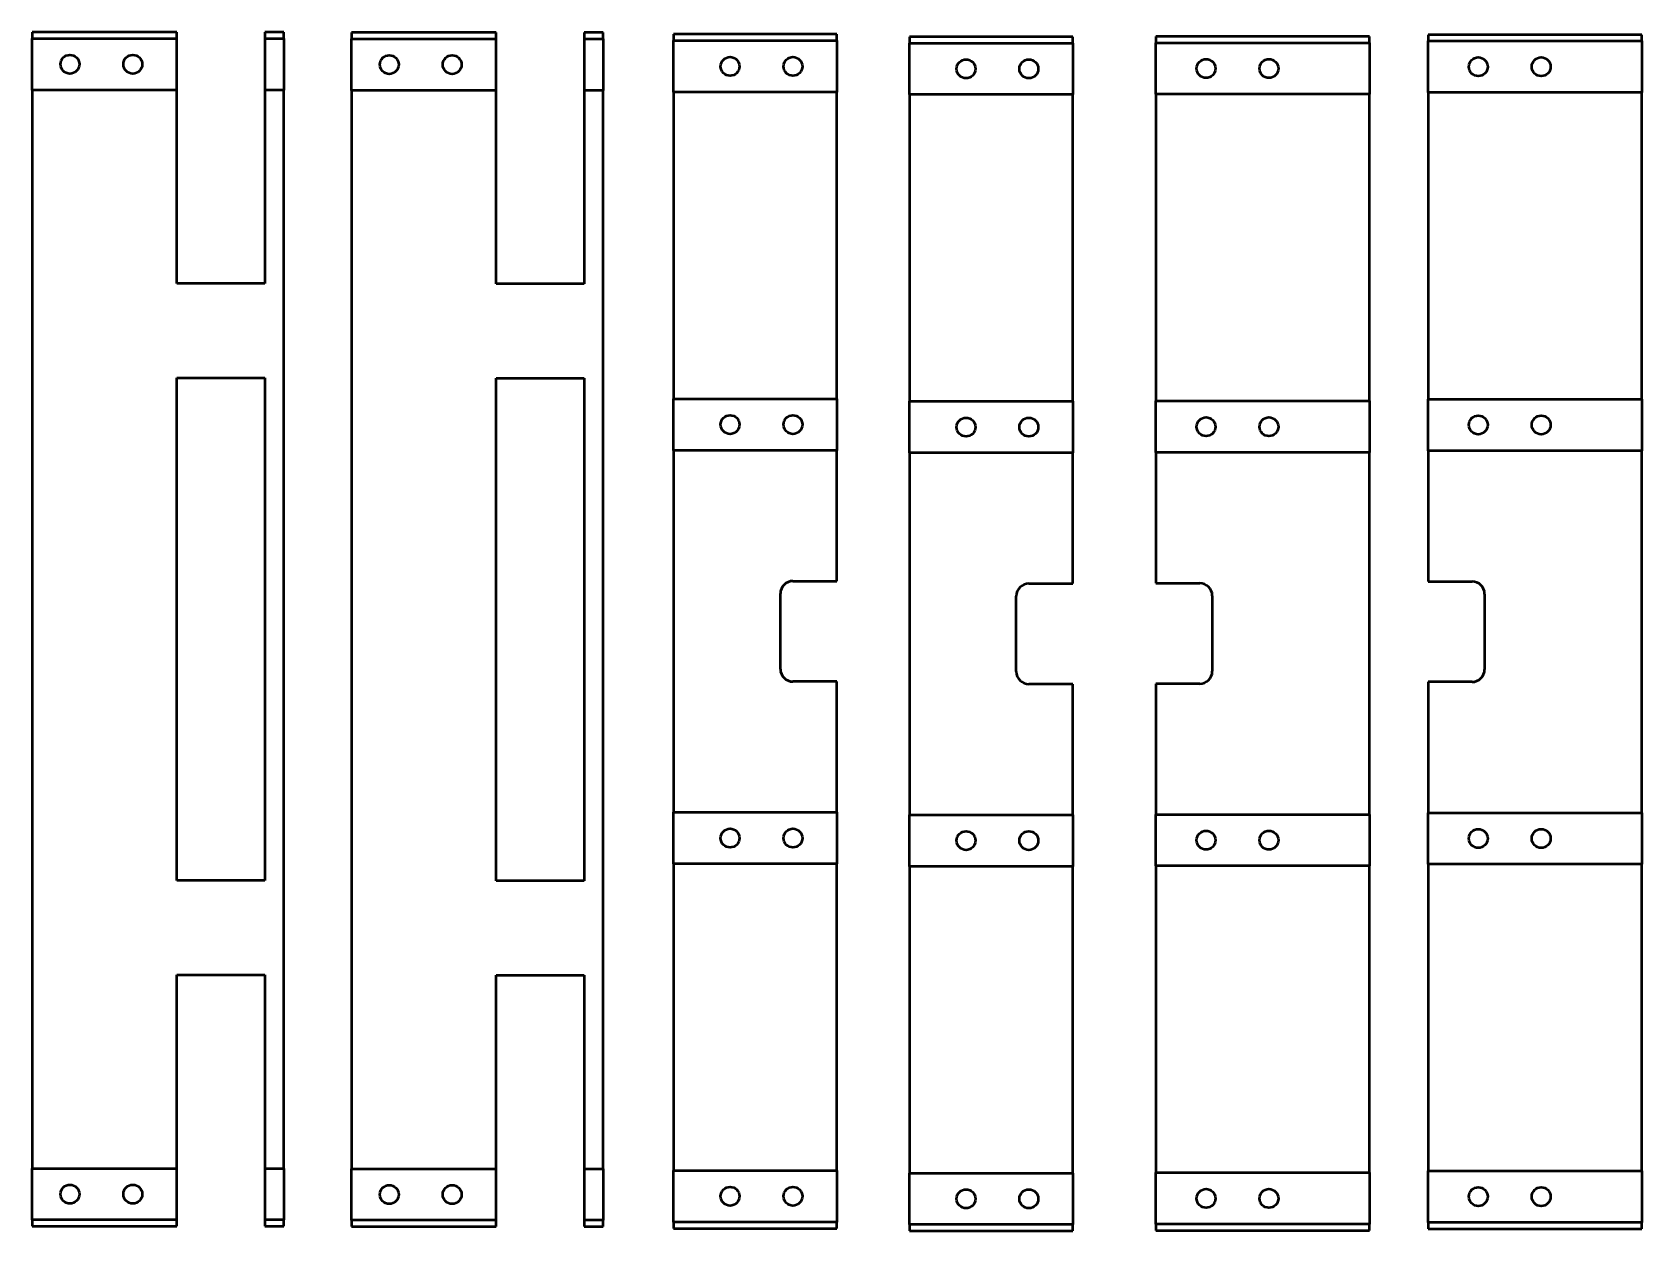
# Model space of a CAD drawing. Header units: millimetres. Extents: x 44 to 300, y 48 to 239.
import ezdxf

# ---------------------------------------------------------------- set-up
doc = ezdxf.new("R2010")
doc.units = ezdxf.units.MM
doc.layers.add('외형선(ISO)', color=7, linetype='Continuous', lineweight=50)

msp = doc.modelspace()

# ---------------------------------------------------------------- linework, layer by layer
at = {"layer": '외형선(ISO)'}
for p, q in [((66.6, 238.73), (43.6, 238.73)), ((43.6, 238.73), (43.6, 237.73)), ((66.6, 237.73), (66.6, 238.73)), ((83.6, 238.73), (80.6, 238.73)), ((80.6, 238.73), (80.6, 237.73)), ((83.6, 237.73), (83.6, 238.73)), ((117.39, 238.67), (94.39, 238.67)), ((94.39, 238.67), (94.39, 237.67)), ((117.39, 237.67), (117.39, 238.67)), ((134.39, 238.67), (131.39, 238.67)), ((131.39, 238.67), (131.39, 237.67)), ((134.39, 237.67), (134.39, 238.67)), ((171.59, 238.39), (145.59, 238.39)), ((145.59, 238.39), (145.59, 237.39)), ((171.59, 237.39), (171.59, 238.39)), ((299.58, 238.33), (265.58, 238.33)), ((265.58, 238.33), (265.58, 237.33)), ((299.58, 237.33), (299.58, 238.33)), ((43.6, 237.73), (66.6, 237.73)), ((43.6, 229.53), (43.6, 237.73)), ((66.6, 229.53), (66.6, 237.73)), ((80.6, 237.73), (83.6, 237.73)), ((80.6, 237.73), (80.6, 229.53)), ((83.6, 237.73), (83.6, 229.53)), ((94.39, 237.67), (117.39, 237.67)), ((94.39, 229.47), (94.39, 237.67)), ((117.39, 229.47), (117.39, 237.67)), ((131.39, 237.67), (134.39, 237.67)), ((131.39, 237.67), (131.39, 229.47)), ((134.39, 237.67), (134.39, 229.47)), ((145.59, 237.39), (171.59, 237.39)), ((145.59, 229.19), (145.59, 237.39)), ((171.59, 237.39), (171.59, 229.19)), ((209.11, 237.99), (183.11, 237.99)), ((183.11, 237.99), (183.11, 236.99)), ((183.11, 236.99), (209.11, 236.99)), ((183.11, 228.79), (183.11, 236.99)), ((209.11, 236.99), (209.11, 237.99)), ((209.11, 236.99), (209.11, 228.79)), ((256.28, 238.05), (222.28, 238.05)), ((222.28, 238.05), (222.28, 237.05)), ((222.28, 237.05), (256.28, 237.05)), ((222.28, 228.85), (222.28, 237.05)), ((256.28, 237.05), (256.28, 238.05)), ((256.28, 237.05), (256.28, 228.85)), ((265.58, 237.33), (299.58, 237.33)), ((265.58, 229.13), (265.58, 237.33)), ((299.58, 237.33), (299.58, 229.13)), ((43.6, 229.53), (43.6, 57.93)), ((66.6, 229.53), (43.6, 229.53)), ((66.6, 198.73), (66.6, 229.53)), ((83.6, 229.53), (80.6, 229.53)), ((80.6, 229.53), (80.6, 198.73)), ((83.6, 57.93), (83.6, 229.53)), ((94.39, 229.47), (94.39, 57.87)), ((117.39, 229.47), (94.39, 229.47)), ((117.39, 198.67), (117.39, 229.47)), ((134.39, 229.47), (131.39, 229.47)), ((131.39, 229.47), (131.39, 198.67)), ((134.39, 57.87), (134.39, 229.47)), ((145.59, 229.19), (145.59, 180.39)), ((171.59, 229.19), (145.59, 229.19)), ((171.59, 180.39), (171.59, 229.19)), ((183.11, 228.79), (183.11, 179.99)), ((209.11, 228.79), (183.11, 228.79)), ((209.11, 179.99), (209.11, 228.79)), ((222.28, 228.85), (222.28, 180.05)), ((256.28, 228.85), (222.28, 228.85)), ((256.28, 180.05), (256.28, 228.85)), ((265.58, 229.13), (265.58, 180.33)), ((299.58, 229.13), (265.58, 229.13)), ((299.58, 180.33), (299.58, 229.13)), ((80.6, 198.73), (66.6, 198.73)), ((131.39, 198.67), (117.39, 198.67)), ((66.6, 103.73), (66.6, 183.73)), ((66.6, 183.73), (80.6, 183.73)), ((80.6, 183.73), (80.6, 103.73)), ((117.39, 103.67), (117.39, 183.67)), ((117.39, 183.67), (131.39, 183.67)), ((131.39, 183.67), (131.39, 103.67)), ((145.59, 180.39), (171.59, 180.39)), ((145.59, 172.19), (145.59, 180.39)), ((171.59, 180.39), (171.59, 172.19)), ((183.11, 179.99), (209.11, 179.99)), ((183.11, 171.79), (183.11, 179.99)), ((209.11, 179.99), (209.11, 171.79)), ((222.28, 180.05), (256.28, 180.05)), ((222.28, 171.85), (222.28, 180.05)), ((256.28, 180.05), (256.28, 171.85)), ((265.58, 180.33), (299.58, 180.33)), ((265.58, 172.13), (265.58, 180.33)), ((299.58, 180.33), (299.58, 172.13)), ((145.59, 172.19), (145.59, 114.59)), ((171.59, 172.19), (145.59, 172.19)), ((171.59, 151.39), (171.59, 172.19)), ((183.11, 171.79), (183.11, 114.19)), ((209.11, 171.79), (183.11, 171.79)), ((209.11, 150.99), (209.11, 171.79)), ((222.28, 171.85), (222.28, 151.05)), ((256.28, 171.85), (222.28, 171.85)), ((256.28, 114.25), (256.28, 171.85)), ((265.58, 172.13), (265.58, 151.33)), ((299.58, 172.13), (265.58, 172.13)), ((299.58, 114.53), (299.58, 172.13)), ((164.59, 151.39), (171.59, 151.39)), ((222.28, 151.05), (229.28, 151.05)), ((265.58, 151.33), (272.58, 151.33)), ((162.59, 137.39), (162.59, 149.39)), ((200.11, 136.99), (200.11, 148.99)), ((202.11, 150.99), (209.11, 150.99)), ((231.28, 149.05), (231.28, 137.05)), ((274.58, 149.33), (274.58, 137.33)), ((171.59, 135.39), (164.59, 135.39)), ((171.59, 114.59), (171.59, 135.39)), ((209.11, 134.99), (202.11, 134.99)), ((209.11, 114.19), (209.11, 134.99)), ((222.28, 135.05), (222.28, 114.25)), ((229.28, 135.05), (222.28, 135.05)), ((265.58, 135.33), (265.58, 114.53)), ((272.58, 135.33), (265.58, 135.33)), ((145.59, 114.59), (171.59, 114.59)), ((145.59, 106.39), (145.59, 114.59)), ((171.59, 114.59), (171.59, 106.39)), ((183.11, 114.19), (209.11, 114.19)), ((183.11, 105.99), (183.11, 114.19)), ((209.11, 114.19), (209.11, 105.99)), ((222.28, 106.05), (222.28, 114.25)), ((222.28, 114.25), (256.28, 114.25)), ((256.28, 114.25), (256.28, 106.05)), ((265.58, 106.33), (265.58, 114.53)), ((265.58, 114.53), (299.58, 114.53)), ((299.58, 114.53), (299.58, 106.33)), ((145.59, 106.39), (145.59, 57.59)), ((171.59, 106.39), (145.59, 106.39)), ((171.59, 57.59), (171.59, 106.39)), ((183.11, 105.99), (183.11, 57.19)), ((209.11, 105.99), (183.11, 105.99)), ((209.11, 57.19), (209.11, 105.99)), ((222.28, 106.05), (222.28, 57.25)), ((256.28, 106.05), (222.28, 106.05)), ((256.28, 57.25), (256.28, 106.05)), ((265.58, 106.33), (265.58, 57.53)), ((299.58, 106.33), (265.58, 106.33)), ((299.58, 57.53), (299.58, 106.33)), ((80.6, 103.73), (66.6, 103.73)), ((131.39, 103.67), (117.39, 103.67)), ((66.6, 57.93), (66.6, 88.73)), ((66.6, 88.73), (80.6, 88.73)), ((80.6, 88.73), (80.6, 57.93)), ((117.39, 57.87), (117.39, 88.67)), ((117.39, 88.67), (131.39, 88.67)), ((131.39, 88.67), (131.39, 57.87)), ((43.6, 49.73), (43.6, 57.93)), ((43.6, 57.93), (66.6, 57.93)), ((66.6, 49.73), (66.6, 57.93)), ((80.6, 57.93), (83.6, 57.93)), ((80.6, 57.93), (80.6, 49.73)), ((83.6, 57.93), (83.6, 49.73)), ((94.39, 49.67), (94.39, 57.87)), ((94.39, 57.87), (117.39, 57.87)), ((117.39, 49.67), (117.39, 57.87)), ((131.39, 57.87), (134.39, 57.87)), ((131.39, 57.87), (131.39, 49.67)), ((134.39, 57.87), (134.39, 49.67)), ((145.59, 57.59), (171.59, 57.59)), ((145.59, 49.39), (145.59, 57.59)), ((171.59, 57.59), (171.59, 49.39)), ((183.11, 57.19), (209.11, 57.19)), ((183.11, 48.99), (183.11, 57.19)), ((209.11, 57.19), (209.11, 48.99)), ((222.28, 49.05), (222.28, 57.25)), ((222.28, 57.25), (256.28, 57.25)), ((256.28, 57.25), (256.28, 49.05)), ((265.58, 49.33), (265.58, 57.53)), ((265.58, 57.53), (299.58, 57.53)), ((299.58, 57.53), (299.58, 49.33)), ((43.6, 49.73), (43.6, 48.73)), ((66.6, 49.73), (43.6, 49.73)), ((43.6, 48.73), (66.6, 48.73)), ((66.6, 48.73), (66.6, 49.73)), ((83.6, 49.73), (80.6, 49.73)), ((80.6, 49.73), (80.6, 48.73)), ((80.6, 48.73), (83.6, 48.73)), ((83.6, 48.73), (83.6, 49.73)), ((94.39, 49.67), (94.39, 48.67)), ((117.39, 49.67), (94.39, 49.67)), ((94.39, 48.67), (117.39, 48.67)), ((117.39, 48.67), (117.39, 49.67)), ((134.39, 49.67), (131.39, 49.67)), ((131.39, 49.67), (131.39, 48.67)), ((131.39, 48.67), (134.39, 48.67)), ((134.39, 48.67), (134.39, 49.67)), ((145.59, 49.39), (145.59, 48.39)), ((171.59, 49.39), (145.59, 49.39)), ((171.59, 48.39), (171.59, 49.39)), ((183.11, 48.99), (183.11, 47.99)), ((209.11, 48.99), (183.11, 48.99)), ((209.11, 47.99), (209.11, 48.99)), ((222.28, 49.05), (222.28, 48.05)), ((256.28, 49.05), (222.28, 49.05)), ((256.28, 48.05), (256.28, 49.05)), ((265.58, 49.33), (265.58, 48.33)), ((299.58, 49.33), (265.58, 49.33)), ((299.58, 48.33), (299.58, 49.33)), ((145.59, 48.39), (171.59, 48.39)), ((183.11, 47.99), (209.11, 47.99)), ((222.28, 48.05), (256.28, 48.05)), ((265.58, 48.33), (299.58, 48.33))]:
    msp.add_line(p, q, dxfattribs=at)
for centre in [(49.6, 233.63), (59.6, 233.63), (100.39, 233.57), (110.39, 233.57), (154.59, 233.29), (164.59, 233.29), (192.11, 232.89), (202.11, 232.89), (230.28, 232.95), (240.28, 232.95), (273.58, 233.23), (283.58, 233.23), (154.59, 176.29), (164.59, 176.29), (192.11, 175.89), (202.11, 175.89), (230.28, 175.95), (240.28, 175.95), (273.58, 176.23), (283.58, 176.23), (154.59, 110.49), (164.59, 110.49), (192.11, 110.09), (202.11, 110.09), (230.28, 110.15), (240.28, 110.15), (273.58, 110.43), (283.58, 110.43), (49.6, 53.83), (59.6, 53.83), (100.39, 53.77), (110.39, 53.77), (154.59, 53.49), (164.59, 53.49), (192.11, 53.09), (202.11, 53.09), (230.28, 53.15), (240.28, 53.15), (273.58, 53.43), (283.58, 53.43)]:
    msp.add_circle(centre, 1.5, dxfattribs=at)
for centre, start, end in [((164.59, 149.39), 90, 180), ((229.28, 149.05), 0, 90), ((272.58, 149.33), 0, 90), ((202.11, 148.99), 90, 180), ((164.59, 137.39), 180, 270), ((202.11, 136.99), 180, 270), ((229.28, 137.05), 270, 0), ((272.58, 137.33), 270, 0)]:
    msp.add_arc(centre, 2, start, end, dxfattribs=at)

doc.saveas('drawing.dxf')
